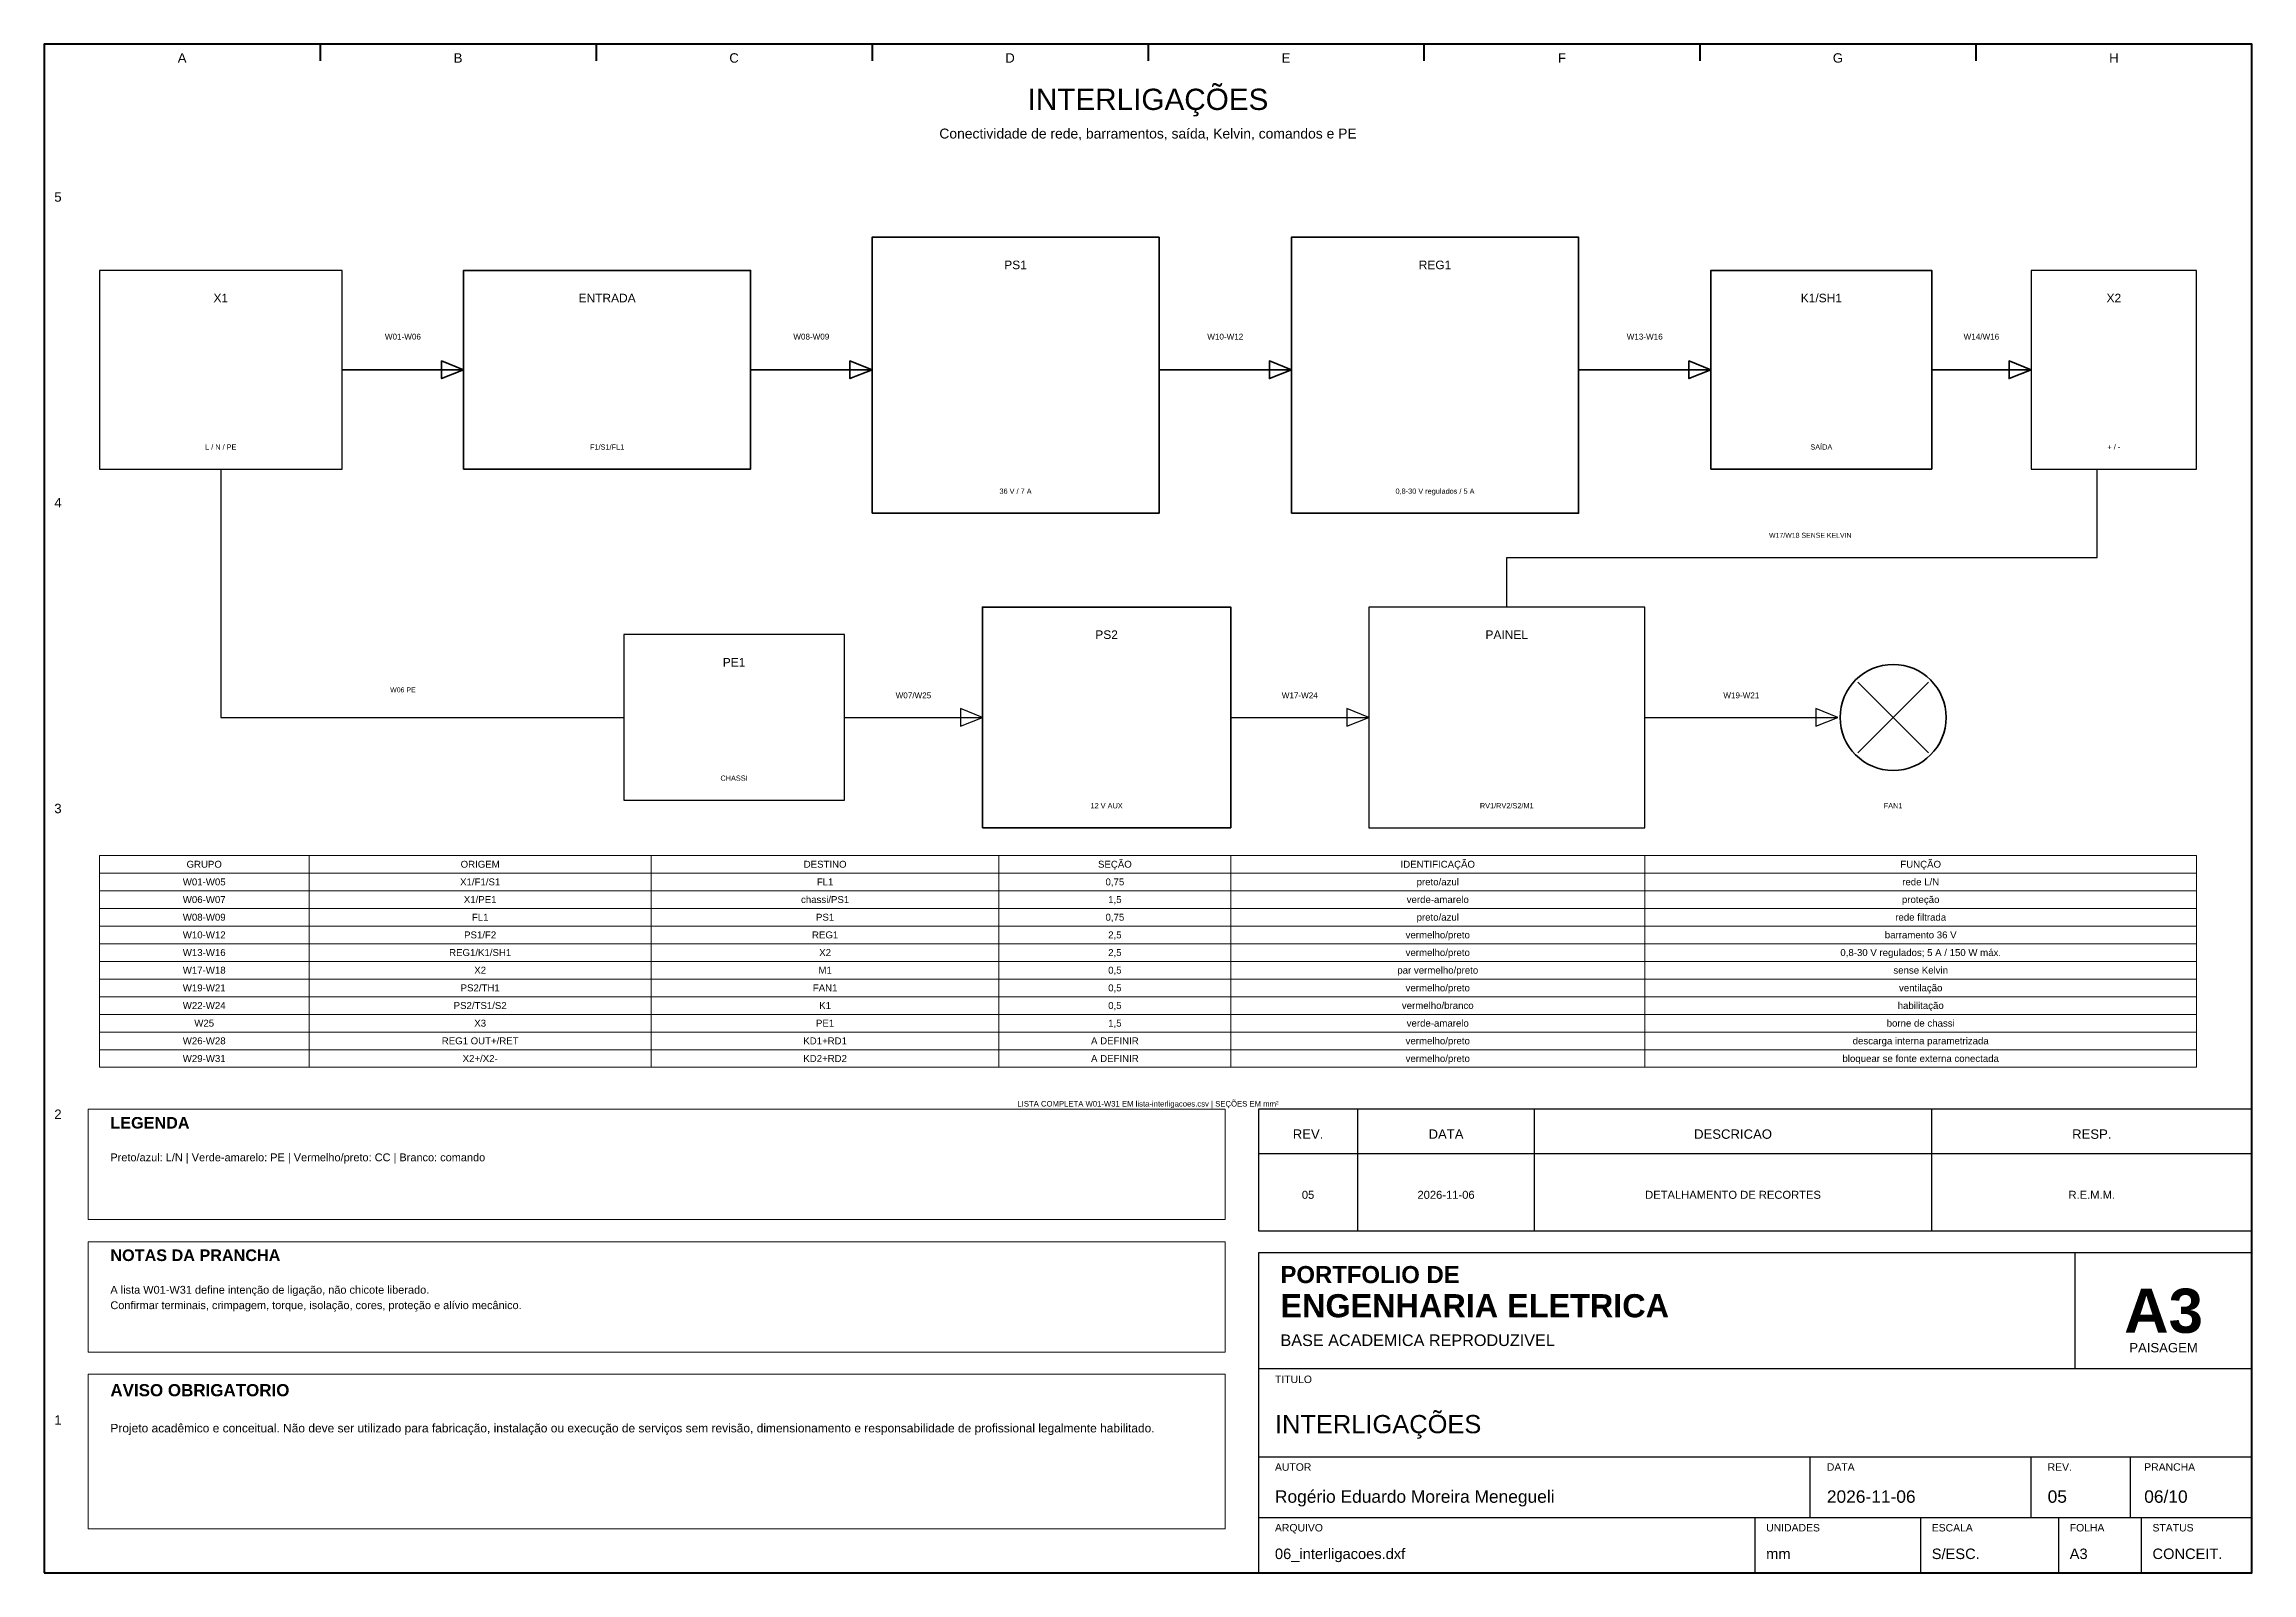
# Model space of a CAD drawing. Header units: millimetres. Extents: x 10 to 410, y 10 to 287.
import ezdxf
from ezdxf.enums import TextEntityAlignment as Align

# ---------------------------------------------------------------- set-up
doc = ezdxf.new("R2010")
doc.units = ezdxf.units.MM
for name, color, linetype, lineweight in [('00_MOLDURA', 7, 'CONTINUOUS', 50), ('01_CARIMBO', 7, 'CONTINUOUS', 25), ('02_TEXTO', 7, 'CONTINUOUS', 18), ('04_EQUIPAMENTOS', 32, 'CONTINUOUS', 35), ('06_COMANDO', 94, 'CONTINUOUS', 25), ('07_INSTRUMENTACAO', 202, 'CONTINUOUS', 25), ('08_CABOS', 124, 'CONTINUOUS', 35), ('09_BORNES', 145, 'CONTINUOUS', 25), ('10_ELETROCALHAS', 251, 'CONTINUOUS', 35), ('12_LEGENDA', 7, 'CONTINUOUS', 18), ('13_NOTAS', 7, 'CONTINUOUS', 18)]:
    doc.layers.add(name, color=color, linetype=linetype, lineweight=lineweight)
doc.styles.add('PORTFOLIO_TEXTO', font='arial.ttf')
doc.styles.add('PORTFOLIO_TITULO', font='arialbd.ttf', dxfattribs={"width": 0.92})

# ---------------------------------------------------------------- blocks, each defined once
blk = doc.blocks.new('CARIMBO_A3')
at = {"layer": '01_CARIMBO'}
for p, q in [((148, 37), (148, 58)), ((0, 37), (180, 37)), ((0, 21), (180, 21)), ((100, 10), (100, 21)), ((140, 10), (140, 21)), ((158, 10), (158, 21)), ((0, 10), (180, 10)), ((90, 0), (90, 10)), ((120, 0), (120, 10)), ((145, 0), (145, 10)), ((160, 0), (160, 10))]:
    blk.add_line(p, q, dxfattribs=at)
blk.add_lwpolyline([(0, 0), (180, 0), (180, 58), (0, 58)], close=True, dxfattribs=at)
at = {"layer": '01_CARIMBO', "style": 'PORTFOLIO_TEXTO'}
for s, p in [('TITULO', (3, 34.4)), ('AUTOR', (3, 18.5)), ('DATA', (103, 18.5)), ('REV.', (143, 18.5)), ('PRANCHA', (160.5, 18.5)), ('ARQUIVO', (3, 7.5)), ('UNIDADES', (92, 7.5)), ('ESCALA', (122, 7.5)), ('FOLHA', (147, 7.5)), ('STATUS', (162, 7.5))]:
    blk.add_text(s, height=1.35, dxfattribs=at).set_placement(p)
at = {"layer": '02_TEXTO'}
for s, height, style, p in [('PORTFOLIO DE', 3.1, 'PORTFOLIO_TITULO', (4, 52.5)), ('ENGENHARIA ELETRICA', 4.2, 'PORTFOLIO_TITULO', (4, 46.3)), ('BASE ACADEMICA REPRODUZIVEL', 2.1, 'PORTFOLIO_TEXTO', (4, 41.1))]:
    blk.add_text(s, height=height, dxfattribs=dict(at, style=style)).set_placement(p)
for s, height, style, p in [('A3', 8, 'PORTFOLIO_TITULO', (164, 47.5)), ('PAISAGEM', 1.7, 'PORTFOLIO_TEXTO', (164, 40.8))]:
    blk.add_text(s, height=height, dxfattribs=dict(at, style=style)).set_placement(p, align=Align.MIDDLE_CENTER)
at = {"layer": '02_TEXTO', "style": 'PORTFOLIO_TEXTO'}
for tag, p, height in [('TITULO', (3, 25.3), 3.3), ('AUTOR', (3, 12.7), 2.25), ('DATA', (103, 12.7), 2.25), ('REVISAO', (143, 12.7), 2.25), ('PRANCHA', (160.5, 12.7), 2.25), ('ARQUIVO', (3, 2.5), 1.9), ('UNIDADES', (92, 2.5), 1.9), ('ESCALA', (122, 2.5), 1.9), ('FOLHA', (147, 2.5), 1.9), ('STATUS', (162, 2.5), 1.9)]:
    blk.add_attdef(tag, p, '', height=height, dxfattribs=at)
blk = doc.blocks.new('P09_FAN')
at = {"layer": '10_ELETROCALHAS'}
for p, q in [((-8, -8), (8, 8)), ((-8, 8), (8, -8))]:
    blk.add_line(p, q, dxfattribs=at)
blk.add_circle((0, 0), 12, dxfattribs=at)

msp = doc.modelspace()

# ---------------------------------------------------------------- linework, layer by layer
at = {"layer": '00_MOLDURA'}
for p, q in [((60, 287), (60, 284)), ((110, 287), (110, 284)), ((160, 287), (160, 284)), ((210, 287), (210, 284)), ((260, 287), (260, 284)), ((310, 287), (310, 284)), ((360, 287), (360, 284))]:
    msp.add_line(p, q, dxfattribs=at)
msp.add_lwpolyline([(10, 10), (410, 10), (410, 287), (10, 287)], close=True, dxfattribs=at)
at = {"layer": '01_CARIMBO'}
for p, q in [((248, 72), (248, 94)), ((280, 72), (280, 94)), ((352, 72), (352, 94)), ((230, 86), (410, 86))]:
    msp.add_line(p, q, dxfattribs=at)
msp.add_lwpolyline([(230, 72), (410, 72), (410, 94), (230, 94)], close=True, dxfattribs=at)
at = {"layer": '04_EQUIPAMENTOS'}
for points in [[(160, 202), (212, 202), (212, 252), (160, 252)], [(236, 202), (288, 202), (288, 252), (236, 252)], [(86, 210), (138, 210), (138, 246), (86, 246)], [(312, 210), (352, 210), (352, 246), (312, 246)], [(180, 145), (225, 145), (225, 185), (180, 185)]]:
    msp.add_lwpolyline(points, close=True, dxfattribs=at)
at = {"layer": '06_COMANDO'}
for p, q in [((42, 210), (42, 165)), ((42, 165), (115, 165)), ((155, 165), (180, 165)), ((225, 165), (250, 165)), ((300, 165), (335, 165))]:
    msp.add_line(p, q, dxfattribs=at)
for points in [[(115, 150), (155, 150), (155, 180), (115, 180)], [(180, 165), (176, 166.6), (176, 163.4)], [(250, 165), (246, 166.6), (246, 163.4)], [(335, 165), (331, 166.6), (331, 163.4)]]:
    msp.add_lwpolyline(points, close=True, dxfattribs=at)
at = {"layer": '07_INSTRUMENTACAO'}
for p, q in [((382, 194), (382, 210)), ((275, 185), (275, 194)), ((275, 194), (382, 194))]:
    msp.add_line(p, q, dxfattribs=at)
msp.add_lwpolyline([(250, 145), (300, 145), (300, 185), (250, 185)], close=True, dxfattribs=at)
at = {"layer": '08_CABOS'}
for p, q in [((64, 228), (86, 228)), ((138, 228), (160, 228)), ((212, 228), (236, 228)), ((288, 228), (312, 228)), ((352, 228), (370, 228))]:
    msp.add_line(p, q, dxfattribs=at)
for points in [[(86, 228), (82, 229.6), (82, 226.4)], [(160, 228), (156, 229.6), (156, 226.4)], [(236, 228), (232, 229.6), (232, 226.4)], [(312, 228), (308, 229.6), (308, 226.4)], [(370, 228), (366, 229.6), (366, 226.4)]]:
    msp.add_lwpolyline(points, close=True, dxfattribs=at)
at = {"layer": '09_BORNES'}
for points in [[(20, 210), (64, 210), (64, 246), (20, 246)], [(370, 210), (400, 210), (400, 246), (370, 246)]]:
    msp.add_lwpolyline(points, close=True, dxfattribs=at)
at = {"layer": '12_LEGENDA'}
for p, q in [((58, 101.6), (58, 140)), ((120, 101.6), (120, 140)), ((183, 101.6), (183, 140)), ((225, 101.6), (225, 140)), ((300, 101.6), (300, 140)), ((20, 136.8), (400, 136.8)), ((20, 133.6), (400, 133.6)), ((20, 130.4), (400, 130.4)), ((20, 127.2), (400, 127.2)), ((20, 124), (400, 124)), ((20, 120.8), (400, 120.8)), ((20, 117.6), (400, 117.6)), ((20, 114.4), (400, 114.4)), ((20, 111.2), (400, 111.2)), ((20, 108), (400, 108)), ((20, 104.8), (400, 104.8))]:
    msp.add_line(p, q, dxfattribs=at)
for points in [[(20, 101.6), (400, 101.6), (400, 140), (20, 140)], [(18, 74), (224, 74), (224, 94), (18, 94)]]:
    msp.add_lwpolyline(points, close=True, dxfattribs=at)
at = {"layer": '13_NOTAS'}
for points in [[(18, 50), (224, 50), (224, 70), (18, 70)], [(18, 18), (224, 18), (224, 46), (18, 46)]]:
    msp.add_lwpolyline(points, close=True, dxfattribs=at)

# ---------------------------------------------------------------- block references
at = {"layer": '01_CARIMBO'}
msp.add_blockref('CARIMBO_A3', (230, 10), dxfattribs=at).add_auto_attribs({'TITULO': 'INTERLIGAÇÕES', 'AUTOR': 'Rogério Eduardo Moreira Menegueli', 'DATA': '2026-11-06', 'REVISAO': '05', 'PRANCHA': '06/10', 'ARQUIVO': '06_interligacoes.dxf', 'UNIDADES': 'mm', 'ESCALA': 'S/ESC.', 'FOLHA': 'A3', 'STATUS': 'CONCEIT.'})
at = {"layer": '10_ELETROCALHAS', "xscale": 0.8, "yscale": 0.8}
msp.add_blockref('P09_FAN', (345, 165), dxfattribs=at)

# ---------------------------------------------------------------- texts
at = {"layer": '00_MOLDURA', "style": 'PORTFOLIO_TEXTO'}
for s, p in [('A', (35, 284.5)), ('B', (85, 284.5)), ('C', (135, 284.5)), ('D', (185, 284.5)), ('E', (235, 284.5)), ('F', (285, 284.5)), ('G', (335, 284.5)), ('H', (385, 284.5)), ('5', (12.5, 259.3)), ('4', (12.5, 203.9)), ('3', (12.5, 148.5)), ('2', (12.5, 93.1)), ('1', (12.5, 37.7))]:
    msp.add_text(s, height=1.7, dxfattribs=at).set_placement(p, align=Align.MIDDLE_CENTER)
at = {"layer": '01_CARIMBO', "style": 'PORTFOLIO_TEXTO'}
for s, p in [('REV.', (239, 89.5)), ('DATA', (264, 89.5)), ('DESCRICAO', (316, 89.5)), ('RESP.', (381, 89.5))]:
    msp.add_text(s, height=1.7, dxfattribs=at).set_placement(p, align=Align.MIDDLE_CENTER)
at = {"layer": '02_TEXTO', "style": 'PORTFOLIO_TEXTO'}
for s, height, p in [('INTERLIGAÇÕES', 3.85, (210, 277)), ('Conectividade de rede, barramentos, saída, Kelvin, comandos e PE', 1.8, (210, 270.8)), ('L / N / PE', 0.95, (42, 214)), ('F1/S1/FL1', 0.95, (112, 214)), ('SAÍDA', 0.95, (332, 214)), ('+ / -', 0.95, (385, 214)), ('36 V / 7 A', 0.95, (186, 206)), ('0,8-30 V regulados / 5 A', 0.95, (262, 206)), ('CHASSI', 0.95, (135, 154)), ('12 V AUX', 0.95, (202.5, 149)), ('RV1/RV2/S2/M1', 0.95, (275, 149)), ('W01-W05', 1.25, (39, 135.2)), ('W06-W07', 1.25, (39, 132)), ('X1/F1/S1', 1.25, (89, 135.2)), ('X1/PE1', 1.25, (89, 132)), ('chassi/PS1', 1.25, (151.5, 132)), ('FL1', 1.25, (151.5, 135.2)), ('0,75', 1.25, (204, 135.2)), ('1,5', 1.25, (204, 132)), ('verde-amarelo', 1.25, (262.5, 132)), ('preto/azul', 1.25, (262.5, 135.2)), ('proteção', 1.25, (350, 132)), ('rede L/N', 1.25, (350, 135.2)), ('W08-W09', 1.25, (39, 128.8)), ('FL1', 1.25, (89, 128.8)), ('PS1', 1.25, (151.5, 128.8)), ('0,75', 1.25, (204, 128.8)), ('preto/azul', 1.25, (262.5, 128.8)), ('rede filtrada', 1.25, (350, 128.8)), ('W10-W12', 1.25, (39, 125.6)), ('PS1/F2', 1.25, (89, 125.6)), ('REG1', 1.25, (151.5, 125.6)), ('2,5', 1.25, (204, 125.6)), ('vermelho/preto', 1.25, (262.5, 125.6)), ('barramento 36 V', 1.25, (350, 125.6)), ('W13-W16', 1.25, (39, 122.4)), ('REG1/K1/SH1', 1.25, (89, 122.4)), ('X2', 1.25, (151.5, 122.4)), ('2,5', 1.25, (204, 122.4)), ('vermelho/preto', 1.25, (262.5, 122.4)), ('0,8-30 V regulados; 5 A / 150 W máx.', 1.25, (350, 122.4)), ('W17-W18', 1.25, (39, 119.2)), ('W19-W21', 1.25, (39, 116)), ('PS2/TH1', 1.25, (89, 116)), ('X2', 1.25, (89, 119.2)), ('FAN1', 1.25, (151.5, 116)), ('M1', 1.25, (151.5, 119.2)), ('0,5', 1.25, (204, 119.2)), ('0,5', 1.25, (204, 116)), ('par vermelho/preto', 1.25, (262.5, 119.2)), ('vermelho/preto', 1.25, (262.5, 116)), ('sense Kelvin', 1.25, (350, 119.2)), ('ventilação', 1.25, (350, 116)), ('W22-W24', 1.25, (39, 112.8)), ('PS2/TS1/S2', 1.25, (89, 112.8)), ('K1', 1.25, (151.5, 112.8)), ('0,5', 1.25, (204, 112.8)), ('vermelho/branco', 1.25, (262.5, 112.8)), ('habilitação', 1.25, (350, 112.8)), ('W25', 1.25, (39, 109.6)), ('X3', 1.25, (89, 109.6)), ('PE1', 1.25, (151.5, 109.6)), ('1,5', 1.25, (204, 109.6)), ('verde-amarelo', 1.25, (262.5, 109.6)), ('borne de chassi', 1.25, (350, 109.6)), ('W26-W28', 1.25, (39, 106.4)), ('REG1 OUT+/RET', 1.25, (89, 106.4)), ('KD1+RD1', 1.25, (151.5, 106.4)), ('A DEFINIR', 1.25, (204, 106.4)), ('vermelho/preto', 1.25, (262.5, 106.4)), ('descarga interna parametrizada', 1.25, (350, 106.4)), ('W29-W31', 1.25, (39, 103.2)), ('X2+/X2-', 1.25, (89, 103.2)), ('KD2+RD2', 1.25, (151.5, 103.2)), ('A DEFINIR', 1.25, (204, 103.2)), ('vermelho/preto', 1.25, (262.5, 103.2)), ('bloquear se fonte externa conectada', 1.25, (350, 103.2)), ('05', 1.45, (239, 78.5)), ('2026-11-06', 1.45, (264, 78.5)), ('DETALHAMENTO DE RECORTES', 1.45, (316, 78.5)), ('R.E.M.M.', 1.45, (381, 78.5))]:
    msp.add_text(s, height=height, dxfattribs=at).set_placement(p, align=Align.MIDDLE_CENTER)
at = {"layer": '04_EQUIPAMENTOS', "style": 'PORTFOLIO_TEXTO'}
for s, p in [('PS1', (186, 247)), ('REG1', (262, 247)), ('ENTRADA', (112, 241)), ('K1/SH1', (332, 241)), ('PS2', (202.5, 180))]:
    msp.add_text(s, height=1.55, dxfattribs=at).set_placement(p, align=Align.MIDDLE_CENTER)
at = {"layer": '06_COMANDO', "style": 'PORTFOLIO_TEXTO'}
for s, height, p in [('PE1', 1.55, (135, 175)), ('W06 PE', 0.9, (75, 170)), ('W07/W25', 1.05, (167.5, 169)), ('W17-W24', 1.05, (237.5, 169)), ('W19-W21', 1.05, (317.5, 169))]:
    msp.add_text(s, height=height, dxfattribs=at).set_placement(p, align=Align.MIDDLE_CENTER)
at = {"layer": '07_INSTRUMENTACAO', "style": 'PORTFOLIO_TEXTO'}
for s, height, p in [('W17/W18 SENSE KELVIN', 0.9, (330, 198)), ('PAINEL', 1.55, (275, 180))]:
    msp.add_text(s, height=height, dxfattribs=at).set_placement(p, align=Align.MIDDLE_CENTER)
at = {"layer": '08_CABOS', "style": 'PORTFOLIO_TEXTO'}
for s, p in [('W01-W06', (75, 234)), ('W08-W09', (149, 234)), ('W10-W12', (224, 234)), ('W13-W16', (300, 234)), ('W14/W16', (361, 234))]:
    msp.add_text(s, height=1.05, dxfattribs=at).set_placement(p, align=Align.MIDDLE_CENTER)
at = {"layer": '09_BORNES', "style": 'PORTFOLIO_TEXTO'}
for s, p in [('X1', (42, 241)), ('X2', (385, 241))]:
    msp.add_text(s, height=1.55, dxfattribs=at).set_placement(p, align=Align.MIDDLE_CENTER)
at = {"layer": '10_ELETROCALHAS', "style": 'PORTFOLIO_TEXTO'}
msp.add_text('FAN1', height=0.95, dxfattribs=at).set_placement((345, 149), align=Align.MIDDLE_CENTER)
at = {"layer": '12_LEGENDA', "style": 'PORTFOLIO_TEXTO'}
for s, p in [('GRUPO', (39, 138.4)), ('ORIGEM', (89, 138.4)), ('DESTINO', (151.5, 138.4)), ('SEÇÃO', (204, 138.4)), ('IDENTIFICAÇÃO', (262.5, 138.4)), ('FUNÇÃO', (350, 138.4))]:
    msp.add_text(s, height=1.25, dxfattribs=at).set_placement(p, align=Align.MIDDLE_CENTER)
at = {"layer": '12_LEGENDA', "style": 'PORTFOLIO_TITULO'}
msp.add_text('LEGENDA', height=2.1, dxfattribs=at).set_placement((22, 90.5))
at = {"layer": '12_LEGENDA', "insert": (22, 86), "char_height": 1.42, "width": 198, "attachment_point": 1, "line_spacing_factor": 1.18, "style": 'PORTFOLIO_TEXTO'}
msp.add_mtext('Preto/azul: L/N | Verde-amarelo: PE | Vermelho/preto: CC | Branco: comando', dxfattribs=at)
at = {"layer": '13_NOTAS', "style": 'PORTFOLIO_TEXTO'}
msp.add_text('LISTA COMPLETA W01-W31 EM lista-interligacoes.csv | SEÇÕES EM mm²', height=1, dxfattribs=at).set_placement((210, 95), align=Align.MIDDLE_CENTER)
at = {"layer": '13_NOTAS', "style": 'PORTFOLIO_TITULO'}
for s, height, p in [('NOTAS DA PRANCHA', 2.1, (22, 66.5)), ('AVISO OBRIGATORIO', 2.2, (22, 42))]:
    msp.add_text(s, height=height, dxfattribs=at).set_placement(p)
at = {"layer": '13_NOTAS', "width": 198, "attachment_point": 1, "line_spacing_factor": 1.18, "style": 'PORTFOLIO_TEXTO'}
for s, insert, char_height in [('A lista W01-W31 define intenção de ligação, não chicote liberado.\\PConfirmar terminais, crimpagem, torque, isolação, cores, proteção e alívio mecânico.', (22, 62), 1.42), ('Projeto acadêmico e conceitual. Não deve ser utilizado para fabricação, instalação ou execução de serviços sem revisão, dimensionamento e responsabilidade de profissional legalmente habilitado.', (22, 37), 1.55)]:
    msp.add_mtext(s, dxfattribs=dict(at, insert=insert, char_height=char_height))

doc.saveas('drawing.dxf')
